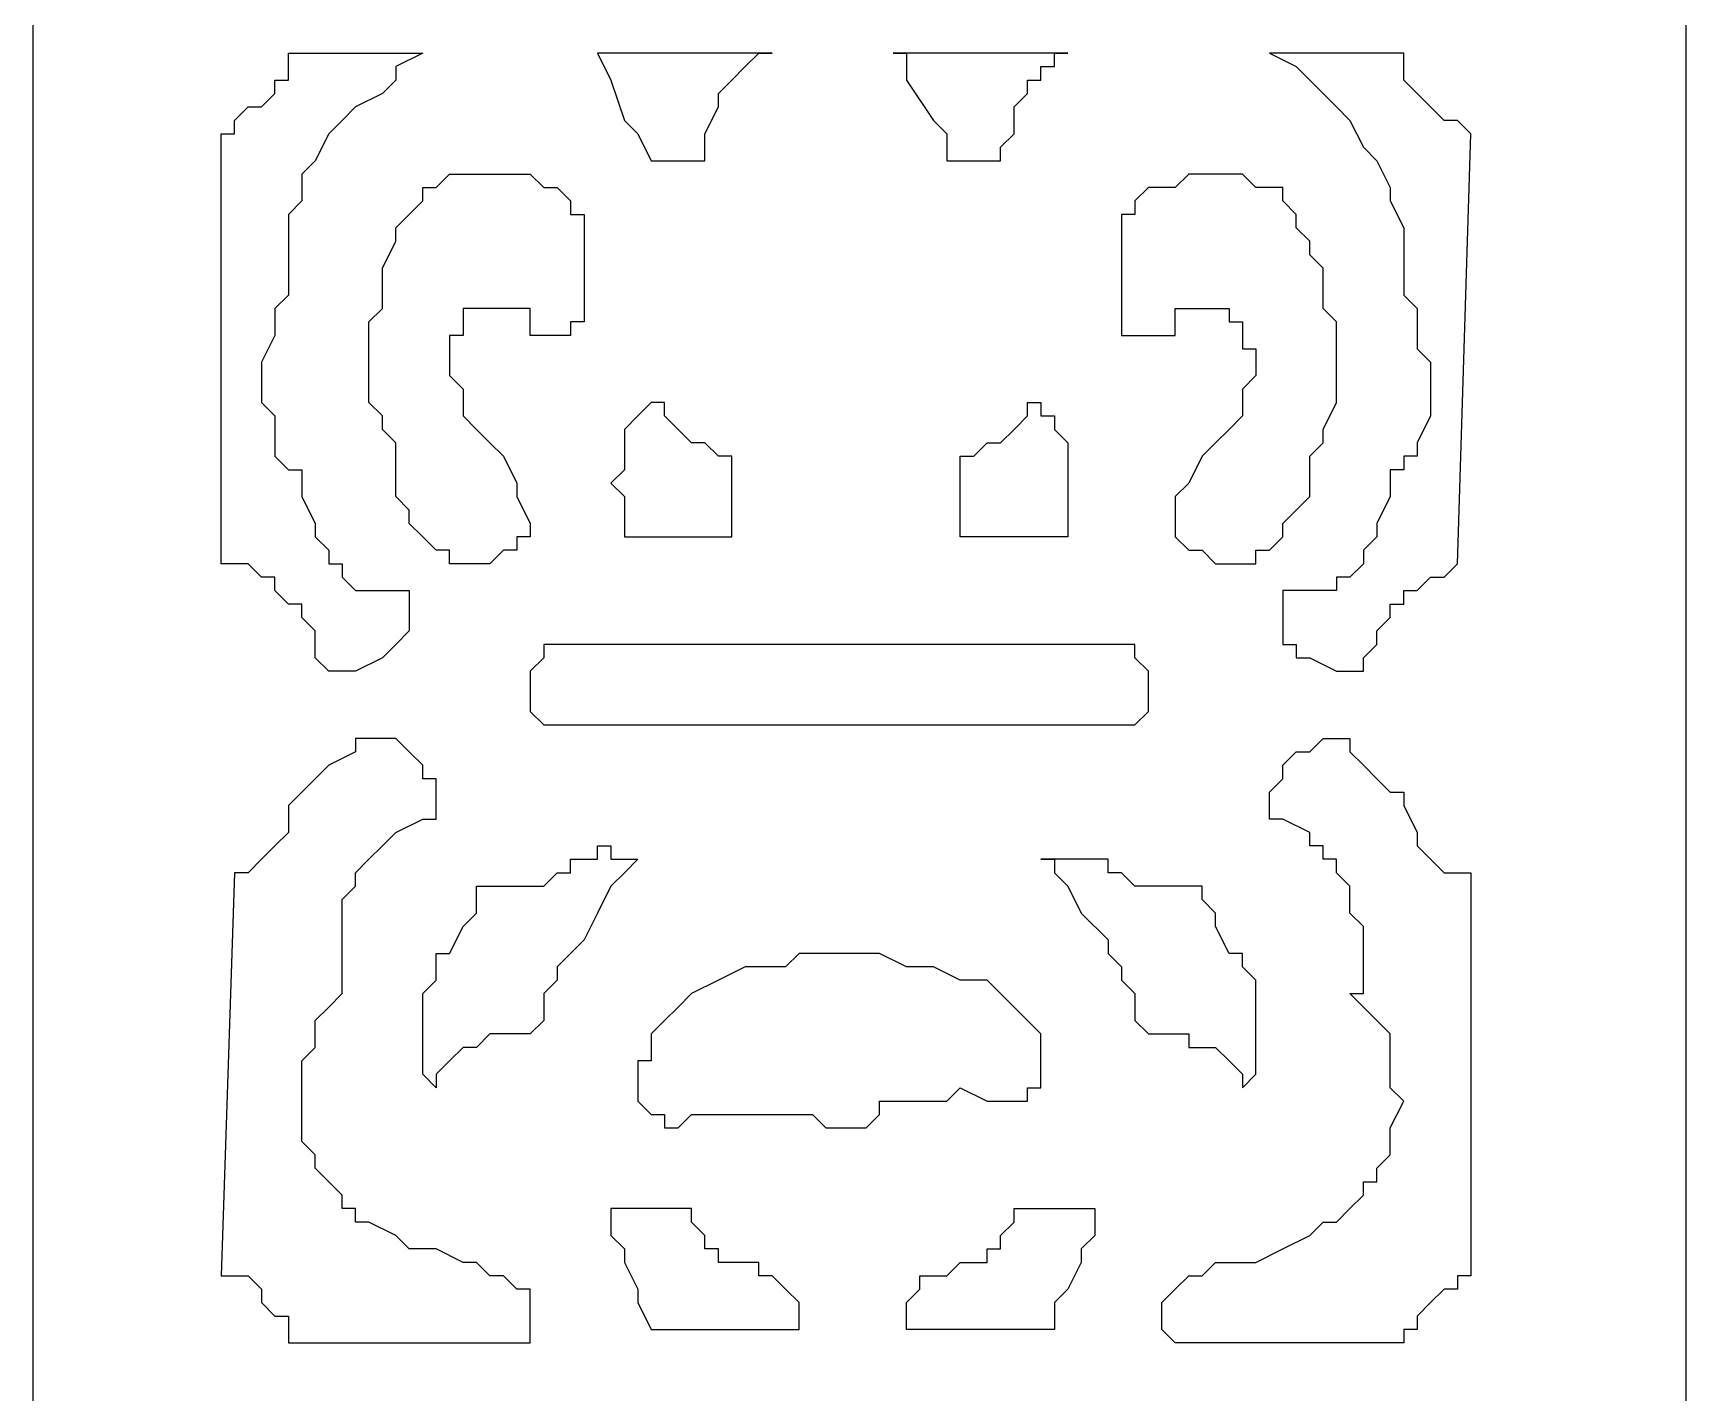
# Model space of a CAD drawing. Extents: x -66030 to 95157, y -13132 to 45879.
# Drawn here: x 15720 to 16200.4, y 32850.4 to 33245.8 of the extents above; entities that cross this region are included whole.
import ezdxf

# ---------------------------------------------------------------- set-up
doc = ezdxf.new("R2010")
doc.units = 0
doc.header["$LTSCALE"] = 100
doc.header["$MEASUREMENT"] = 0
doc.layers.add('3', color=11, linetype='CONTINUOUS')

msp = doc.modelspace()

# ---------------------------------------------------------------- linework, layer by layer
at = {"layer": '3'}
for points in [[(15719.99, 34591.39), (16200.43, 34591.39), (16200.43, 32345.46), (15719.99, 32345.46), (15719.99, 34591.39)], [(15719.99, 34591.39), (16200.43, 34591.39), (16200.43, 32345.46), (15719.99, 32345.46), (15719.99, 34591.39)], [(15805.93, 33060.25), (15805.93, 33060.25), (15802.02, 33064.16), (15802.02, 33068.06), (15802.02, 33071.97), (15798.11, 33075.87), (15798.11, 33079.78), (15794.21, 33079.78), (15790.3, 33083.69), (15790.3, 33087.59), (15786.4, 33087.59), (15782.49, 33091.5), (15774.68, 33091.5), (15774.68, 33216.49), (15778.58, 33216.49), (15778.58, 33220.39), (15782.49, 33224.3), (15786.4, 33224.3), (15786.4, 33224.3), (15790.3, 33228.21), (15790.3, 33232.11), (15794.21, 33232.11), (15794.21, 33236.02), (15794.21, 33239.92), (15794.21, 33239.92), (15833.27, 33239.92), (15833.27, 33239.92), (15825.46, 33236.02), (15825.46, 33232.11), (15821.55, 33228.21), (15813.74, 33224.3), (15809.83, 33220.39), (15805.93, 33216.49), (15802.02, 33208.68), (15798.11, 33204.77), (15798.11, 33196.96), (15794.21, 33193.05), (15794.21, 33189.15), (15794.21, 33185.24), (15794.21, 33181.33), (15794.21, 33177.43), (15794.21, 33173.52), (15794.21, 33173.52), (15794.21, 33169.62), (15790.3, 33165.71), (15790.3, 33157.9), (15790.3, 33157.9), (15786.4, 33150.09), (15786.4, 33146.18), (15786.4, 33142.27), (15786.4, 33138.37), (15790.3, 33134.46), (15790.3, 33130.56), (15790.3, 33122.75), (15794.21, 33118.84), (15798.11, 33118.84), (15798.11, 33114.93), (15798.11, 33114.93), (15798.11, 33111.03), (15802.02, 33103.22), (15802.02, 33103.22), (15802.02, 33099.31), (15805.93, 33095.4), (15805.93, 33091.5), (15809.83, 33091.5), (15809.83, 33087.59), (15813.74, 33083.69), (15817.64, 33083.69), (15825.46, 33083.69), (15829.36, 33083.69), (15829.36, 33079.78), (15829.36, 33079.78), (15829.36, 33075.87), (15829.36, 33075.87), (15829.36, 33071.97), (15825.46, 33068.06), (15825.46, 33068.06), (15825.46, 33068.06), (15821.55, 33064.16), (15821.55, 33064.16), (15813.74, 33060.25), (15813.74, 33060.25), (15809.83, 33060.25), (15805.93, 33060.25), (15805.93, 33060.25)], [(15805.93, 33060.25), (15805.93, 33060.25), (15802.02, 33064.16), (15802.02, 33068.06), (15802.02, 33071.97), (15798.11, 33075.87), (15798.11, 33079.78), (15794.21, 33079.78), (15790.3, 33083.69), (15790.3, 33087.59), (15786.4, 33087.59), (15782.49, 33091.5), (15774.68, 33091.5), (15774.68, 33216.49), (15778.58, 33216.49), (15778.58, 33220.39), (15782.49, 33224.3), (15786.4, 33224.3), (15786.4, 33224.3), (15790.3, 33228.21), (15790.3, 33232.11), (15794.21, 33232.11), (15794.21, 33236.02), (15794.21, 33239.92), (15794.21, 33239.92), (15833.27, 33239.92), (15833.27, 33239.92), (15825.46, 33236.02), (15825.46, 33232.11), (15821.55, 33228.21), (15813.74, 33224.3), (15809.83, 33220.39), (15805.93, 33216.49), (15802.02, 33208.68), (15798.11, 33204.77), (15798.11, 33196.96), (15794.21, 33193.05), (15794.21, 33189.15), (15794.21, 33185.24), (15794.21, 33181.33), (15794.21, 33177.43), (15794.21, 33173.52), (15794.21, 33173.52), (15794.21, 33169.62), (15790.3, 33165.71), (15790.3, 33157.9), (15790.3, 33157.9), (15786.4, 33150.09), (15786.4, 33146.18), (15786.4, 33142.27), (15786.4, 33138.37), (15790.3, 33134.46), (15790.3, 33130.56), (15790.3, 33122.75), (15794.21, 33118.84), (15798.11, 33118.84), (15798.11, 33114.93), (15798.11, 33114.93), (15798.11, 33111.03), (15802.02, 33103.22), (15802.02, 33103.22), (15802.02, 33099.31), (15805.93, 33095.4), (15805.93, 33091.5), (15809.83, 33091.5), (15809.83, 33087.59), (15813.74, 33083.69), (15817.64, 33083.69), (15825.46, 33083.69), (15829.36, 33083.69), (15829.36, 33079.78), (15829.36, 33079.78), (15829.36, 33075.87), (15829.36, 33075.87), (15829.36, 33071.97), (15825.46, 33068.06), (15825.46, 33068.06), (15825.46, 33068.06), (15821.55, 33064.16), (15821.55, 33064.16), (15813.74, 33060.25), (15813.74, 33060.25), (15809.83, 33060.25), (15805.93, 33060.25), (15805.93, 33060.25)], [(15884.05, 33239.92), (15884.05, 33239.92), (15884.05, 33239.92), (15884.05, 33239.92), (15887.95, 33232.11), (15891.86, 33220.39), (15895.76, 33216.49), (15899.67, 33208.68), (15915.29, 33208.68), (15915.29, 33212.58), (15915.29, 33216.49), (15919.2, 33224.3), (15919.2, 33228.21), (15923.1, 33232.11), (15923.1, 33232.11), (15927.01, 33236.02), (15927.01, 33236.02), (15930.92, 33239.92), (15934.82, 33239.92), (15884.05, 33239.92)], [(15884.05, 33239.92), (15884.05, 33239.92), (15884.05, 33239.92), (15884.05, 33239.92), (15887.95, 33232.11), (15891.86, 33220.39), (15895.76, 33216.49), (15899.67, 33208.68), (15915.29, 33208.68), (15915.29, 33212.58), (15915.29, 33216.49), (15919.2, 33224.3), (15919.2, 33228.21), (15923.1, 33232.11), (15923.1, 33232.11), (15927.01, 33236.02), (15927.01, 33236.02), (15930.92, 33239.92), (15934.82, 33239.92), (15884.05, 33239.92)], [(15973.88, 33239.92), (15969.98, 33239.92), (15969.98, 33239.92), (15973.88, 33239.92), (15973.88, 33232.11), (15981.69, 33220.39), (15985.6, 33216.49), (15985.6, 33208.68), (16001.22, 33208.68), (16001.22, 33212.58), (16005.13, 33216.49), (16005.13, 33224.3), (16009.04, 33228.21), (16009.04, 33232.11), (16012.94, 33232.11), (16012.94, 33236.02), (16016.85, 33236.02), (16016.85, 33239.92), (16020.75, 33239.92), (15973.88, 33239.92)], [(15973.88, 33239.92), (15969.98, 33239.92), (15969.98, 33239.92), (15973.88, 33239.92), (15973.88, 33232.11), (15981.69, 33220.39), (15985.6, 33216.49), (15985.6, 33208.68), (16001.22, 33208.68), (16001.22, 33212.58), (16005.13, 33216.49), (16005.13, 33224.3), (16009.04, 33228.21), (16009.04, 33232.11), (16012.94, 33232.11), (16012.94, 33236.02), (16016.85, 33236.02), (16016.85, 33239.92), (16020.75, 33239.92), (15973.88, 33239.92)], [(16106.69, 33060.25), (16106.69, 33060.25), (16106.69, 33064.16), (16110.59, 33068.06), (16110.59, 33071.97), (16114.5, 33075.87), (16114.5, 33079.78), (16118.4, 33079.78), (16118.4, 33083.69), (16122.31, 33083.69), (16126.22, 33087.59), (16130.12, 33087.59), (16134.03, 33091.5), (16137.93, 33216.49), (16137.93, 33216.49), (16134.03, 33220.39), (16130.12, 33220.39), (16126.22, 33224.3), (16126.22, 33224.3), (16122.31, 33228.21), (16122.31, 33228.21), (16118.4, 33232.11), (16118.4, 33236.02), (16118.4, 33236.02), (16118.4, 33239.92), (16079.34, 33239.92), (16079.34, 33239.92), (16087.16, 33236.02), (16091.06, 33232.11), (16094.97, 33228.21), (16098.87, 33224.3), (16102.78, 33220.39), (16106.69, 33212.58), (16110.59, 33208.68), (16114.5, 33200.86), (16114.5, 33196.96), (16118.4, 33189.15), (16118.4, 33189.15), (16118.4, 33185.24), (16118.4, 33181.33), (16118.4, 33177.43), (16118.4, 33173.52), (16118.4, 33169.62), (16118.4, 33169.62), (16122.31, 33165.71), (16122.31, 33157.9), (16122.31, 33153.99), (16126.22, 33150.09), (16126.22, 33146.18), (16126.22, 33142.27), (16126.22, 33138.37), (16126.22, 33134.46), (16122.31, 33126.65), (16122.31, 33122.75), (16118.4, 33122.75), (16118.4, 33118.84), (16114.5, 33118.84), (16114.5, 33114.93), (16114.5, 33114.93), (16114.5, 33111.03), (16110.59, 33103.22), (16110.59, 33099.31), (16110.59, 33099.31), (16106.69, 33095.4), (16106.69, 33091.5), (16102.78, 33087.59), (16098.87, 33087.59), (16098.87, 33083.69), (16091.06, 33083.69), (16087.16, 33083.69), (16083.25, 33083.69), (16083.25, 33079.78), (16083.25, 33079.78), (16083.25, 33075.87), (16083.25, 33071.97), (16083.25, 33071.97), (16083.25, 33068.06), (16087.16, 33068.06), (16087.16, 33064.16), (16091.06, 33064.16), (16091.06, 33064.16), (16098.87, 33060.25), (16098.87, 33060.25), (16102.78, 33060.25), (16102.78, 33060.25), (16106.69, 33060.25)], [(16106.69, 33060.25), (16106.69, 33060.25), (16106.69, 33064.16), (16110.59, 33068.06), (16110.59, 33071.97), (16114.5, 33075.87), (16114.5, 33079.78), (16118.4, 33079.78), (16118.4, 33083.69), (16122.31, 33083.69), (16126.22, 33087.59), (16130.12, 33087.59), (16134.03, 33091.5), (16137.93, 33216.49), (16137.93, 33216.49), (16134.03, 33220.39), (16130.12, 33220.39), (16126.22, 33224.3), (16126.22, 33224.3), (16122.31, 33228.21), (16122.31, 33228.21), (16118.4, 33232.11), (16118.4, 33236.02), (16118.4, 33236.02), (16118.4, 33239.92), (16079.34, 33239.92), (16079.34, 33239.92), (16087.16, 33236.02), (16091.06, 33232.11), (16094.97, 33228.21), (16098.87, 33224.3), (16102.78, 33220.39), (16106.69, 33212.58), (16110.59, 33208.68), (16114.5, 33200.86), (16114.5, 33196.96), (16118.4, 33189.15), (16118.4, 33189.15), (16118.4, 33185.24), (16118.4, 33181.33), (16118.4, 33177.43), (16118.4, 33173.52), (16118.4, 33169.62), (16118.4, 33169.62), (16122.31, 33165.71), (16122.31, 33157.9), (16122.31, 33153.99), (16126.22, 33150.09), (16126.22, 33146.18), (16126.22, 33142.27), (16126.22, 33138.37), (16126.22, 33134.46), (16122.31, 33126.65), (16122.31, 33122.75), (16118.4, 33122.75), (16118.4, 33118.84), (16114.5, 33118.84), (16114.5, 33114.93), (16114.5, 33114.93), (16114.5, 33111.03), (16110.59, 33103.22), (16110.59, 33099.31), (16110.59, 33099.31), (16106.69, 33095.4), (16106.69, 33091.5), (16102.78, 33087.59), (16098.87, 33087.59), (16098.87, 33083.69), (16091.06, 33083.69), (16087.16, 33083.69), (16083.25, 33083.69), (16083.25, 33079.78), (16083.25, 33079.78), (16083.25, 33075.87), (16083.25, 33071.97), (16083.25, 33071.97), (16083.25, 33068.06), (16087.16, 33068.06), (16087.16, 33064.16), (16091.06, 33064.16), (16091.06, 33064.16), (16098.87, 33060.25), (16098.87, 33060.25), (16102.78, 33060.25), (16102.78, 33060.25), (16106.69, 33060.25)], [(15837.17, 33095.4), (15837.17, 33095.4), (15833.27, 33099.31), (15829.36, 33103.22), (15829.36, 33107.12), (15825.46, 33111.03), (15825.46, 33114.93), (15825.46, 33118.84), (15825.46, 33118.84), (15825.46, 33122.75), (15825.46, 33126.65), (15821.55, 33130.56), (15821.55, 33134.46), (15817.64, 33138.37), (15817.64, 33142.27), (15817.64, 33146.18), (15817.64, 33146.18), (15817.64, 33150.09), (15817.64, 33153.99), (15817.64, 33157.9), (15817.64, 33161.8), (15821.55, 33165.71), (15821.55, 33169.62), (15821.55, 33177.43), (15825.46, 33185.24), (15825.46, 33189.15), (15825.46, 33189.15), (15829.36, 33193.05), (15833.27, 33196.96), (15833.27, 33200.86), (15837.17, 33200.86), (15841.08, 33204.77), (15844.99, 33204.77), (15848.89, 33204.77), (15856.7, 33204.77), (15860.61, 33204.77), (15864.52, 33204.77), (15868.42, 33200.86), (15872.33, 33200.86), (15876.23, 33196.96), (15876.23, 33196.96), (15876.23, 33193.05), (15880.14, 33193.05), (15880.14, 33189.15), (15880.14, 33185.24), (15880.14, 33177.43), (15880.14, 33173.52), (15880.14, 33165.71), (15880.14, 33165.71), (15880.14, 33161.8), (15876.23, 33161.8), (15876.23, 33157.9), (15876.23, 33157.9), (15872.33, 33157.9), (15872.33, 33157.9), (15868.42, 33157.9), (15868.42, 33157.9), (15868.42, 33157.9), (15864.52, 33157.9), (15864.52, 33157.9), (15864.52, 33161.8), (15864.52, 33165.71), (15864.52, 33165.71), (15860.61, 33165.71), (15860.61, 33165.71), (15860.61, 33165.71), (15856.7, 33165.71), (15852.8, 33165.71), (15848.89, 33165.71), (15848.89, 33165.71), (15844.99, 33165.71), (15844.99, 33161.8), (15844.99, 33161.8), (15844.99, 33157.9), (15841.08, 33157.9), (15841.08, 33153.99), (15841.08, 33150.09), (15841.08, 33146.18), (15841.08, 33146.18), (15844.99, 33142.27), (15844.99, 33134.46), (15848.89, 33130.56), (15848.89, 33130.56), (15852.8, 33126.65), (15852.8, 33126.65), (15856.7, 33122.75), (15860.61, 33114.93), (15860.61, 33111.03), (15864.52, 33103.22), (15864.52, 33103.22), (15864.52, 33103.22), (15864.52, 33099.31), (15864.52, 33099.31), (15860.61, 33099.31), (15860.61, 33095.4), (15856.7, 33095.4), (15852.8, 33091.5), (15848.89, 33091.5), (15844.99, 33091.5), (15844.99, 33091.5), (15841.08, 33091.5), (15841.08, 33095.4), (15837.17, 33095.4)], [(15837.17, 33095.4), (15837.17, 33095.4), (15833.27, 33099.31), (15829.36, 33103.22), (15829.36, 33107.12), (15825.46, 33111.03), (15825.46, 33114.93), (15825.46, 33118.84), (15825.46, 33118.84), (15825.46, 33122.75), (15825.46, 33126.65), (15821.55, 33130.56), (15821.55, 33134.46), (15817.64, 33138.37), (15817.64, 33142.27), (15817.64, 33146.18), (15817.64, 33146.18), (15817.64, 33150.09), (15817.64, 33153.99), (15817.64, 33157.9), (15817.64, 33161.8), (15821.55, 33165.71), (15821.55, 33169.62), (15821.55, 33177.43), (15825.46, 33185.24), (15825.46, 33189.15), (15825.46, 33189.15), (15829.36, 33193.05), (15833.27, 33196.96), (15833.27, 33200.86), (15837.17, 33200.86), (15841.08, 33204.77), (15844.99, 33204.77), (15848.89, 33204.77), (15856.7, 33204.77), (15860.61, 33204.77), (15864.52, 33204.77), (15868.42, 33200.86), (15872.33, 33200.86), (15876.23, 33196.96), (15876.23, 33196.96), (15876.23, 33193.05), (15880.14, 33193.05), (15880.14, 33189.15), (15880.14, 33185.24), (15880.14, 33177.43), (15880.14, 33173.52), (15880.14, 33165.71), (15880.14, 33165.71), (15880.14, 33161.8), (15876.23, 33161.8), (15876.23, 33157.9), (15876.23, 33157.9), (15872.33, 33157.9), (15872.33, 33157.9), (15868.42, 33157.9), (15868.42, 33157.9), (15868.42, 33157.9), (15864.52, 33157.9), (15864.52, 33157.9), (15864.52, 33161.8), (15864.52, 33165.71), (15864.52, 33165.71), (15860.61, 33165.71), (15860.61, 33165.71), (15860.61, 33165.71), (15856.7, 33165.71), (15852.8, 33165.71), (15848.89, 33165.71), (15848.89, 33165.71), (15844.99, 33165.71), (15844.99, 33161.8), (15844.99, 33161.8), (15844.99, 33157.9), (15841.08, 33157.9), (15841.08, 33153.99), (15841.08, 33150.09), (15841.08, 33146.18), (15841.08, 33146.18), (15844.99, 33142.27), (15844.99, 33134.46), (15848.89, 33130.56), (15848.89, 33130.56), (15852.8, 33126.65), (15852.8, 33126.65), (15856.7, 33122.75), (15860.61, 33114.93), (15860.61, 33111.03), (15864.52, 33103.22), (15864.52, 33103.22), (15864.52, 33103.22), (15864.52, 33099.31), (15864.52, 33099.31), (15860.61, 33099.31), (15860.61, 33095.4), (15856.7, 33095.4), (15852.8, 33091.5), (15848.89, 33091.5), (15844.99, 33091.5), (15844.99, 33091.5), (15841.08, 33091.5), (15841.08, 33095.4), (15837.17, 33095.4)], [(16075.44, 33095.4), (16079.34, 33095.4), (16083.25, 33099.31), (16083.25, 33103.22), (16087.16, 33107.12), (16091.06, 33111.03), (16091.06, 33114.93), (16091.06, 33118.84), (16091.06, 33118.84), (16091.06, 33122.75), (16091.06, 33122.75), (16094.97, 33126.65), (16094.97, 33130.56), (16098.87, 33138.37), (16098.87, 33142.27), (16098.87, 33142.27), (16098.87, 33146.18), (16098.87, 33150.09), (16098.87, 33153.99), (16098.87, 33157.9), (16098.87, 33161.8), (16094.97, 33165.71), (16094.97, 33169.62), (16094.97, 33177.43), (16091.06, 33181.33), (16091.06, 33185.24), (16087.16, 33189.15), (16087.16, 33193.05), (16083.25, 33196.96), (16083.25, 33200.86), (16079.34, 33200.86), (16075.44, 33200.86), (16071.53, 33204.77), (16067.63, 33204.77), (16059.81, 33204.77), (16055.91, 33204.77), (16052, 33200.86), (16048.1, 33200.86), (16044.19, 33200.86), (16040.28, 33196.96), (16040.28, 33196.96), (16040.28, 33193.05), (16036.38, 33193.05), (16036.38, 33189.15), (16036.38, 33185.24), (16036.38, 33177.43), (16036.38, 33173.52), (16036.38, 33165.71), (16036.38, 33165.71), (16036.38, 33161.8), (16036.38, 33157.9), (16040.28, 33157.9), (16040.28, 33157.9), (16044.19, 33157.9), (16044.19, 33157.9), (16048.1, 33157.9), (16048.1, 33157.9), (16048.1, 33157.9), (16052, 33157.9), (16052, 33157.9), (16052, 33161.8), (16052, 33165.71), (16052, 33165.71), (16052, 33165.71), (16055.91, 33165.71), (16055.91, 33165.71), (16059.81, 33165.71), (16063.72, 33165.71), (16067.63, 33165.71), (16067.63, 33165.71), (16067.63, 33161.8), (16071.53, 33161.8), (16071.53, 33161.8), (16071.53, 33157.9), (16071.53, 33153.99), (16075.44, 33153.99), (16075.44, 33150.09), (16075.44, 33146.18), (16071.53, 33142.27), (16071.53, 33138.37), (16071.53, 33134.46), (16067.63, 33130.56), (16063.72, 33126.65), (16063.72, 33126.65), (16059.81, 33122.75), (16059.81, 33122.75), (16055.91, 33114.93), (16052, 33111.03), (16052, 33103.22), (16052, 33103.22), (16052, 33103.22), (16052, 33099.31), (16052, 33099.31), (16052, 33099.31), (16055.91, 33095.4), (16059.81, 33095.4), (16063.72, 33091.5), (16067.63, 33091.5), (16067.63, 33091.5), (16071.53, 33091.5), (16071.53, 33091.5), (16075.44, 33091.5), (16075.44, 33095.4)], [(16075.44, 33095.4), (16079.34, 33095.4), (16083.25, 33099.31), (16083.25, 33103.22), (16087.16, 33107.12), (16091.06, 33111.03), (16091.06, 33114.93), (16091.06, 33118.84), (16091.06, 33118.84), (16091.06, 33122.75), (16091.06, 33122.75), (16094.97, 33126.65), (16094.97, 33130.56), (16098.87, 33138.37), (16098.87, 33142.27), (16098.87, 33142.27), (16098.87, 33146.18), (16098.87, 33150.09), (16098.87, 33153.99), (16098.87, 33157.9), (16098.87, 33161.8), (16094.97, 33165.71), (16094.97, 33169.62), (16094.97, 33177.43), (16091.06, 33181.33), (16091.06, 33185.24), (16087.16, 33189.15), (16087.16, 33193.05), (16083.25, 33196.96), (16083.25, 33200.86), (16079.34, 33200.86), (16075.44, 33200.86), (16071.53, 33204.77), (16067.63, 33204.77), (16059.81, 33204.77), (16055.91, 33204.77), (16052, 33200.86), (16048.1, 33200.86), (16044.19, 33200.86), (16040.28, 33196.96), (16040.28, 33196.96), (16040.28, 33193.05), (16036.38, 33193.05), (16036.38, 33189.15), (16036.38, 33185.24), (16036.38, 33177.43), (16036.38, 33173.52), (16036.38, 33165.71), (16036.38, 33165.71), (16036.38, 33161.8), (16036.38, 33157.9), (16040.28, 33157.9), (16040.28, 33157.9), (16044.19, 33157.9), (16044.19, 33157.9), (16048.1, 33157.9), (16048.1, 33157.9), (16048.1, 33157.9), (16052, 33157.9), (16052, 33157.9), (16052, 33161.8), (16052, 33165.71), (16052, 33165.71), (16052, 33165.71), (16055.91, 33165.71), (16055.91, 33165.71), (16059.81, 33165.71), (16063.72, 33165.71), (16067.63, 33165.71), (16067.63, 33165.71), (16067.63, 33161.8), (16071.53, 33161.8), (16071.53, 33161.8), (16071.53, 33157.9), (16071.53, 33153.99), (16075.44, 33153.99), (16075.44, 33150.09), (16075.44, 33146.18), (16071.53, 33142.27), (16071.53, 33138.37), (16071.53, 33134.46), (16067.63, 33130.56), (16063.72, 33126.65), (16063.72, 33126.65), (16059.81, 33122.75), (16059.81, 33122.75), (16055.91, 33114.93), (16052, 33111.03), (16052, 33103.22), (16052, 33103.22), (16052, 33103.22), (16052, 33099.31), (16052, 33099.31), (16052, 33099.31), (16055.91, 33095.4), (16059.81, 33095.4), (16063.72, 33091.5), (16067.63, 33091.5), (16067.63, 33091.5), (16071.53, 33091.5), (16071.53, 33091.5), (16075.44, 33091.5), (16075.44, 33095.4)], [(15903.57, 33138.37), (15903.57, 33138.37), (15899.67, 33138.37), (15899.67, 33138.37), (15899.67, 33138.37), (15895.76, 33134.46), (15895.76, 33134.46), (15891.86, 33130.56), (15891.86, 33126.65), (15891.86, 33122.75), (15891.86, 33118.84), (15891.86, 33118.84), (15887.95, 33114.93), (15891.86, 33111.03), (15891.86, 33103.22), (15891.86, 33099.31), (15923.1, 33099.31), (15923.1, 33103.22), (15923.1, 33107.12), (15923.1, 33111.03), (15923.1, 33114.93), (15923.1, 33118.84), (15923.1, 33118.84), (15923.1, 33122.75), (15919.2, 33122.75), (15919.2, 33122.75), (15915.29, 33126.65), (15915.29, 33126.65), (15911.39, 33126.65), (15911.39, 33126.65), (15907.48, 33130.56), (15903.57, 33134.46), (15903.57, 33138.37)], [(15903.57, 33138.37), (15903.57, 33138.37), (15899.67, 33138.37), (15899.67, 33138.37), (15899.67, 33138.37), (15895.76, 33134.46), (15895.76, 33134.46), (15891.86, 33130.56), (15891.86, 33126.65), (15891.86, 33122.75), (15891.86, 33118.84), (15891.86, 33118.84), (15887.95, 33114.93), (15891.86, 33111.03), (15891.86, 33103.22), (15891.86, 33099.31), (15923.1, 33099.31), (15923.1, 33103.22), (15923.1, 33107.12), (15923.1, 33111.03), (15923.1, 33114.93), (15923.1, 33118.84), (15923.1, 33118.84), (15923.1, 33122.75), (15919.2, 33122.75), (15919.2, 33122.75), (15915.29, 33126.65), (15915.29, 33126.65), (15911.39, 33126.65), (15911.39, 33126.65), (15907.48, 33130.56), (15903.57, 33134.46), (15903.57, 33138.37)], [(16009.04, 33138.37), (16009.04, 33138.37), (16012.94, 33138.37), (16012.94, 33138.37), (16012.94, 33138.37), (16012.94, 33134.46), (16016.85, 33134.46), (16016.85, 33130.56), (16020.75, 33126.65), (16020.75, 33122.75), (16020.75, 33118.84), (16020.75, 33114.93), (16020.75, 33111.03), (16020.75, 33107.12), (16020.75, 33103.22), (16020.75, 33099.31), (15989.51, 33099.31), (15989.51, 33103.22), (15989.51, 33107.12), (15989.51, 33111.03), (15989.51, 33114.93), (15989.51, 33118.84), (15989.51, 33118.84), (15989.51, 33122.75), (15993.41, 33122.75), (15993.41, 33122.75), (15993.41, 33122.75), (15997.32, 33126.65), (16001.22, 33126.65), (16001.22, 33126.65), (16005.13, 33130.56), (16009.04, 33134.46), (16009.04, 33138.37)], [(16009.04, 33138.37), (16009.04, 33138.37), (16012.94, 33138.37), (16012.94, 33138.37), (16012.94, 33138.37), (16012.94, 33134.46), (16016.85, 33134.46), (16016.85, 33130.56), (16020.75, 33126.65), (16020.75, 33122.75), (16020.75, 33118.84), (16020.75, 33114.93), (16020.75, 33111.03), (16020.75, 33107.12), (16020.75, 33103.22), (16020.75, 33099.31), (15989.51, 33099.31), (15989.51, 33103.22), (15989.51, 33107.12), (15989.51, 33111.03), (15989.51, 33114.93), (15989.51, 33118.84), (15989.51, 33118.84), (15989.51, 33122.75), (15993.41, 33122.75), (15993.41, 33122.75), (15993.41, 33122.75), (15997.32, 33126.65), (16001.22, 33126.65), (16001.22, 33126.65), (16005.13, 33130.56), (16009.04, 33134.46), (16009.04, 33138.37)], [(15872.33, 33044.63), (16036.38, 33044.63), (16040.28, 33044.63), (16040.28, 33044.63), (16040.28, 33044.63), (16044.19, 33048.53), (16044.19, 33060.25), (16040.28, 33064.16), (16040.28, 33064.16), (16040.28, 33068.06), (16036.38, 33068.06), (15872.33, 33068.06), (15868.42, 33068.06), (15868.42, 33064.16), (15868.42, 33064.16), (15864.52, 33060.25), (15864.52, 33048.53), (15864.52, 33048.53), (15868.42, 33044.63), (15868.42, 33044.63), (15872.33, 33044.63)], [(15872.33, 33044.63), (16036.38, 33044.63), (16040.28, 33044.63), (16040.28, 33044.63), (16040.28, 33044.63), (16044.19, 33048.53), (16044.19, 33060.25), (16040.28, 33064.16), (16040.28, 33064.16), (16040.28, 33068.06), (16036.38, 33068.06), (15872.33, 33068.06), (15868.42, 33068.06), (15868.42, 33064.16), (15868.42, 33064.16), (15864.52, 33060.25), (15864.52, 33048.53), (15864.52, 33048.53), (15868.42, 33044.63), (15868.42, 33044.63), (15872.33, 33044.63)], [(15794.21, 32864.95), (15864.52, 32864.95), (15864.52, 32864.95), (15864.52, 32868.86), (15864.52, 32868.86), (15864.52, 32872.76), (15864.52, 32872.76), (15864.52, 32876.67), (15864.52, 32876.67), (15864.52, 32880.58), (15860.61, 32880.58), (15856.7, 32884.48), (15852.8, 32884.48), (15848.89, 32888.39), (15844.99, 32888.39), (15837.17, 32892.29), (15829.36, 32892.29), (15825.46, 32896.2), (15817.64, 32900.11), (15813.74, 32900.11), (15813.74, 32904.01), (15809.83, 32904.01), (15809.83, 32907.92), (15805.93, 32911.82), (15805.93, 32911.82), (15802.02, 32915.73), (15802.02, 32919.63), (15798.11, 32923.54), (15798.11, 32931.35), (15798.11, 32935.26), (15798.11, 32943.07), (15798.11, 32946.98), (15798.11, 32946.98), (15802.02, 32950.88), (15802.02, 32954.79), (15802.02, 32958.69), (15805.93, 32962.6), (15805.93, 32962.6), (15809.83, 32966.51), (15809.83, 32970.41), (15809.83, 32974.32), (15809.83, 32982.13), (15809.83, 32986.04), (15809.83, 32989.94), (15809.83, 32993.85), (15813.74, 32997.75), (15813.74, 33001.66), (15817.64, 33005.57), (15817.64, 33005.57), (15821.55, 33009.47), (15821.55, 33009.47), (15825.46, 33013.38), (15833.27, 33017.28), (15837.17, 33017.28), (15837.17, 33021.19), (15837.17, 33029), (15833.27, 33029), (15833.27, 33032.91), (15833.27, 33032.91), (15829.36, 33036.81), (15829.36, 33036.81), (15825.46, 33040.72), (15821.55, 33040.72), (15821.55, 33040.72), (15817.64, 33040.72), (15813.74, 33040.72), (15813.74, 33036.81), (15805.93, 33032.91), (15805.93, 33032.91), (15802.02, 33029), (15798.11, 33025.1), (15794.21, 33021.19), (15794.21, 33013.38), (15790.3, 33009.47), (15790.3, 33009.47), (15786.4, 33005.57), (15786.4, 33005.57), (15782.49, 33001.66), (15778.58, 33001.66), (15774.68, 32884.48), (15778.58, 32884.48), (15782.49, 32884.48), (15786.4, 32880.58), (15786.4, 32876.67), (15790.3, 32872.76), (15794.21, 32872.76), (15794.21, 32868.86), (15794.21, 32868.86), (15794.21, 32864.95)], [(15794.21, 32864.95), (15864.52, 32864.95), (15864.52, 32864.95), (15864.52, 32868.86), (15864.52, 32868.86), (15864.52, 32872.76), (15864.52, 32872.76), (15864.52, 32876.67), (15864.52, 32876.67), (15864.52, 32880.58), (15860.61, 32880.58), (15856.7, 32884.48), (15852.8, 32884.48), (15848.89, 32888.39), (15844.99, 32888.39), (15837.17, 32892.29), (15829.36, 32892.29), (15825.46, 32896.2), (15817.64, 32900.11), (15813.74, 32900.11), (15813.74, 32904.01), (15809.83, 32904.01), (15809.83, 32907.92), (15805.93, 32911.82), (15805.93, 32911.82), (15802.02, 32915.73), (15802.02, 32919.63), (15798.11, 32923.54), (15798.11, 32931.35), (15798.11, 32935.26), (15798.11, 32943.07), (15798.11, 32946.98), (15798.11, 32946.98), (15802.02, 32950.88), (15802.02, 32954.79), (15802.02, 32958.69), (15805.93, 32962.6), (15805.93, 32962.6), (15809.83, 32966.51), (15809.83, 32970.41), (15809.83, 32974.32), (15809.83, 32982.13), (15809.83, 32986.04), (15809.83, 32989.94), (15809.83, 32993.85), (15813.74, 32997.75), (15813.74, 33001.66), (15817.64, 33005.57), (15817.64, 33005.57), (15821.55, 33009.47), (15821.55, 33009.47), (15825.46, 33013.38), (15833.27, 33017.28), (15837.17, 33017.28), (15837.17, 33021.19), (15837.17, 33029), (15833.27, 33029), (15833.27, 33032.91), (15833.27, 33032.91), (15829.36, 33036.81), (15829.36, 33036.81), (15825.46, 33040.72), (15821.55, 33040.72), (15821.55, 33040.72), (15817.64, 33040.72), (15813.74, 33040.72), (15813.74, 33036.81), (15805.93, 33032.91), (15805.93, 33032.91), (15802.02, 33029), (15798.11, 33025.1), (15794.21, 33021.19), (15794.21, 33013.38), (15790.3, 33009.47), (15790.3, 33009.47), (15786.4, 33005.57), (15786.4, 33005.57), (15782.49, 33001.66), (15778.58, 33001.66), (15774.68, 32884.48), (15778.58, 32884.48), (15782.49, 32884.48), (15786.4, 32880.58), (15786.4, 32876.67), (15790.3, 32872.76), (15794.21, 32872.76), (15794.21, 32868.86), (15794.21, 32868.86), (15794.21, 32864.95)], [(16118.4, 32864.95), (16052, 32864.95), (16052, 32864.95), (16048.1, 32868.86), (16048.1, 32868.86), (16048.1, 32872.76), (16048.1, 32872.76), (16048.1, 32876.67), (16048.1, 32876.67), (16052, 32880.58), (16052, 32880.58), (16055.91, 32884.48), (16059.81, 32884.48), (16063.72, 32888.39), (16071.53, 32888.39), (16075.44, 32888.39), (16083.25, 32892.29), (16091.06, 32896.2), (16094.97, 32900.11), (16098.87, 32900.11), (16102.78, 32904.01), (16102.78, 32904.01), (16106.69, 32907.92), (16106.69, 32911.82), (16110.59, 32911.82), (16110.59, 32915.73), (16114.5, 32919.63), (16114.5, 32923.54), (16114.5, 32927.45), (16118.4, 32935.26), (16114.5, 32939.16), (16114.5, 32943.07), (16114.5, 32946.98), (16114.5, 32950.88), (16114.5, 32954.79), (16110.59, 32958.69), (16110.59, 32958.69), (16106.69, 32962.6), (16102.78, 32966.51), (16106.69, 32966.51), (16106.69, 32974.32), (16106.69, 32978.22), (16106.69, 32982.13), (16106.69, 32986.04), (16102.78, 32989.94), (16102.78, 32997.75), (16098.87, 33001.66), (16098.87, 33005.57), (16094.97, 33005.57), (16094.97, 33009.47), (16091.06, 33009.47), (16091.06, 33013.38), (16083.25, 33017.28), (16079.34, 33017.28), (16079.34, 33021.19), (16079.34, 33025.1), (16083.25, 33029), (16083.25, 33032.91), (16083.25, 33032.91), (16087.16, 33036.81), (16087.16, 33036.81), (16091.06, 33036.81), (16094.97, 33040.72), (16094.97, 33040.72), (16098.87, 33040.72), (16102.78, 33040.72), (16102.78, 33036.81), (16106.69, 33032.91), (16110.59, 33029), (16114.5, 33025.1), (16118.4, 33025.1), (16118.4, 33021.19), (16122.31, 33013.38), (16122.31, 33009.47), (16126.22, 33005.57), (16126.22, 33005.57), (16130.12, 33001.66), (16134.03, 33001.66), (16137.93, 33001.66), (16137.93, 32884.48), (16134.03, 32884.48), (16134.03, 32880.58), (16130.12, 32880.58), (16126.22, 32876.67), (16122.31, 32872.76), (16122.31, 32872.76), (16122.31, 32868.86), (16118.4, 32868.86), (16118.4, 32864.95)], [(16118.4, 32864.95), (16052, 32864.95), (16052, 32864.95), (16048.1, 32868.86), (16048.1, 32868.86), (16048.1, 32872.76), (16048.1, 32872.76), (16048.1, 32876.67), (16048.1, 32876.67), (16052, 32880.58), (16052, 32880.58), (16055.91, 32884.48), (16059.81, 32884.48), (16063.72, 32888.39), (16071.53, 32888.39), (16075.44, 32888.39), (16083.25, 32892.29), (16091.06, 32896.2), (16094.97, 32900.11), (16098.87, 32900.11), (16102.78, 32904.01), (16102.78, 32904.01), (16106.69, 32907.92), (16106.69, 32911.82), (16110.59, 32911.82), (16110.59, 32915.73), (16114.5, 32919.63), (16114.5, 32923.54), (16114.5, 32927.45), (16118.4, 32935.26), (16114.5, 32939.16), (16114.5, 32943.07), (16114.5, 32946.98), (16114.5, 32950.88), (16114.5, 32954.79), (16110.59, 32958.69), (16110.59, 32958.69), (16106.69, 32962.6), (16102.78, 32966.51), (16106.69, 32966.51), (16106.69, 32974.32), (16106.69, 32978.22), (16106.69, 32982.13), (16106.69, 32986.04), (16102.78, 32989.94), (16102.78, 32997.75), (16098.87, 33001.66), (16098.87, 33005.57), (16094.97, 33005.57), (16094.97, 33009.47), (16091.06, 33009.47), (16091.06, 33013.38), (16083.25, 33017.28), (16079.34, 33017.28), (16079.34, 33021.19), (16079.34, 33025.1), (16083.25, 33029), (16083.25, 33032.91), (16083.25, 33032.91), (16087.16, 33036.81), (16087.16, 33036.81), (16091.06, 33036.81), (16094.97, 33040.72), (16094.97, 33040.72), (16098.87, 33040.72), (16102.78, 33040.72), (16102.78, 33036.81), (16106.69, 33032.91), (16110.59, 33029), (16114.5, 33025.1), (16118.4, 33025.1), (16118.4, 33021.19), (16122.31, 33013.38), (16122.31, 33009.47), (16126.22, 33005.57), (16126.22, 33005.57), (16130.12, 33001.66), (16134.03, 33001.66), (16137.93, 33001.66), (16137.93, 32884.48), (16134.03, 32884.48), (16134.03, 32880.58), (16130.12, 32880.58), (16126.22, 32876.67), (16122.31, 32872.76), (16122.31, 32872.76), (16122.31, 32868.86), (16118.4, 32868.86), (16118.4, 32864.95)], [(15895.76, 33005.57), (15895.76, 33005.57), (15895.76, 33005.57), (15891.86, 33001.66), (15887.95, 32997.75), (15884.05, 32989.94), (15880.14, 32982.13), (15876.23, 32978.22), (15872.33, 32974.32), (15872.33, 32970.41), (15868.42, 32966.51), (15868.42, 32958.69), (15864.52, 32954.79), (15864.52, 32954.79), (15864.52, 32954.79), (15860.61, 32954.79), (15856.7, 32954.79), (15856.7, 32954.79), (15852.8, 32954.79), (15852.8, 32954.79), (15848.89, 32950.88), (15848.89, 32950.88), (15848.89, 32950.88), (15844.99, 32950.88), (15844.99, 32950.88), (15841.08, 32946.98), (15841.08, 32946.98), (15841.08, 32946.98), (15837.17, 32943.07), (15837.17, 32939.16), (15837.17, 32939.16), (15833.27, 32943.07), (15833.27, 32946.98), (15833.27, 32954.79), (15833.27, 32954.79), (15833.27, 32958.69), (15833.27, 32962.6), (15833.27, 32966.51), (15837.17, 32970.41), (15837.17, 32974.32), (15837.17, 32978.22), (15841.08, 32978.22), (15844.99, 32986.04), (15844.99, 32986.04), (15848.89, 32989.94), (15848.89, 32993.85), (15848.89, 32997.75), (15852.8, 32997.75), (15852.8, 32997.75), (15856.7, 32997.75), (15860.61, 32997.75), (15868.42, 32997.75), (15872.33, 33001.66), (15876.23, 33001.66), (15876.23, 33005.57), (15880.14, 33005.57), (15880.14, 33005.57), (15884.05, 33005.57), (15884.05, 33009.47), (15887.95, 33009.47), (15887.95, 33005.57), (15895.76, 33005.57)], [(15895.76, 33005.57), (15895.76, 33005.57), (15895.76, 33005.57), (15891.86, 33001.66), (15887.95, 32997.75), (15884.05, 32989.94), (15880.14, 32982.13), (15876.23, 32978.22), (15872.33, 32974.32), (15872.33, 32970.41), (15868.42, 32966.51), (15868.42, 32958.69), (15864.52, 32954.79), (15864.52, 32954.79), (15864.52, 32954.79), (15860.61, 32954.79), (15856.7, 32954.79), (15856.7, 32954.79), (15852.8, 32954.79), (15852.8, 32954.79), (15848.89, 32950.88), (15848.89, 32950.88), (15848.89, 32950.88), (15844.99, 32950.88), (15844.99, 32950.88), (15841.08, 32946.98), (15841.08, 32946.98), (15841.08, 32946.98), (15837.17, 32943.07), (15837.17, 32939.16), (15837.17, 32939.16), (15833.27, 32943.07), (15833.27, 32946.98), (15833.27, 32954.79), (15833.27, 32954.79), (15833.27, 32958.69), (15833.27, 32962.6), (15833.27, 32966.51), (15837.17, 32970.41), (15837.17, 32974.32), (15837.17, 32978.22), (15841.08, 32978.22), (15844.99, 32986.04), (15844.99, 32986.04), (15848.89, 32989.94), (15848.89, 32993.85), (15848.89, 32997.75), (15852.8, 32997.75), (15852.8, 32997.75), (15856.7, 32997.75), (15860.61, 32997.75), (15868.42, 32997.75), (15872.33, 33001.66), (15876.23, 33001.66), (15876.23, 33005.57), (15880.14, 33005.57), (15880.14, 33005.57), (15884.05, 33005.57), (15884.05, 33009.47), (15887.95, 33009.47), (15887.95, 33005.57), (15895.76, 33005.57)], [(16012.94, 33005.57), (16012.94, 33005.57), (16016.85, 33005.57), (16016.85, 33001.66), (16020.75, 32997.75), (16024.66, 32989.94), (16032.47, 32982.13), (16032.47, 32978.22), (16036.38, 32974.32), (16036.38, 32970.41), (16040.28, 32966.51), (16040.28, 32958.69), (16044.19, 32954.79), (16044.19, 32954.79), (16044.19, 32954.79), (16048.1, 32954.79), (16052, 32954.79), (16052, 32954.79), (16055.91, 32954.79), (16055.91, 32950.88), (16059.81, 32950.88), (16059.81, 32950.88), (16059.81, 32950.88), (16063.72, 32950.88), (16063.72, 32950.88), (16067.63, 32946.98), (16067.63, 32946.98), (16067.63, 32946.98), (16071.53, 32943.07), (16071.53, 32939.16), (16071.53, 32939.16), (16075.44, 32943.07), (16075.44, 32946.98), (16075.44, 32950.88), (16075.44, 32954.79), (16075.44, 32958.69), (16075.44, 32962.6), (16075.44, 32966.51), (16075.44, 32970.41), (16071.53, 32974.32), (16071.53, 32978.22), (16067.63, 32978.22), (16063.72, 32986.04), (16063.72, 32986.04), (16063.72, 32989.94), (16059.81, 32993.85), (16059.81, 32997.75), (16059.81, 32997.75), (16055.91, 32997.75), (16052, 32997.75), (16048.1, 32997.75), (16040.28, 32997.75), (16036.38, 33001.66), (16032.47, 33001.66), (16032.47, 33005.57), (16028.57, 33005.57), (16028.57, 33005.57), (16024.66, 33005.57), (16024.66, 33005.57), (16020.75, 33005.57), (16020.75, 33005.57), (16012.94, 33005.57)], [(16012.94, 33005.57), (16012.94, 33005.57), (16016.85, 33005.57), (16016.85, 33001.66), (16020.75, 32997.75), (16024.66, 32989.94), (16032.47, 32982.13), (16032.47, 32978.22), (16036.38, 32974.32), (16036.38, 32970.41), (16040.28, 32966.51), (16040.28, 32958.69), (16044.19, 32954.79), (16044.19, 32954.79), (16044.19, 32954.79), (16048.1, 32954.79), (16052, 32954.79), (16052, 32954.79), (16055.91, 32954.79), (16055.91, 32950.88), (16059.81, 32950.88), (16059.81, 32950.88), (16059.81, 32950.88), (16063.72, 32950.88), (16063.72, 32950.88), (16067.63, 32946.98), (16067.63, 32946.98), (16067.63, 32946.98), (16071.53, 32943.07), (16071.53, 32939.16), (16071.53, 32939.16), (16075.44, 32943.07), (16075.44, 32946.98), (16075.44, 32950.88), (16075.44, 32954.79), (16075.44, 32958.69), (16075.44, 32962.6), (16075.44, 32966.51), (16075.44, 32970.41), (16071.53, 32974.32), (16071.53, 32978.22), (16067.63, 32978.22), (16063.72, 32986.04), (16063.72, 32986.04), (16063.72, 32989.94), (16059.81, 32993.85), (16059.81, 32997.75), (16059.81, 32997.75), (16055.91, 32997.75), (16052, 32997.75), (16048.1, 32997.75), (16040.28, 32997.75), (16036.38, 33001.66), (16032.47, 33001.66), (16032.47, 33005.57), (16028.57, 33005.57), (16028.57, 33005.57), (16024.66, 33005.57), (16024.66, 33005.57), (16020.75, 33005.57), (16020.75, 33005.57), (16012.94, 33005.57)], [(15903.57, 32931.35), (15903.57, 32927.45), (15907.48, 32927.45), (15911.39, 32931.35), (15923.1, 32931.35), (15930.92, 32931.35), (15934.82, 32931.35), (15938.73, 32931.35), (15942.63, 32931.35), (15946.54, 32931.35), (15946.54, 32931.35), (15950.45, 32927.45), (15950.45, 32927.45), (15950.45, 32927.45), (15954.35, 32927.45), (15954.35, 32927.45), (15958.26, 32927.45), (15958.26, 32927.45), (15958.26, 32927.45), (15962.16, 32927.45), (15966.07, 32931.35), (15966.07, 32931.35), (15966.07, 32935.26), (15973.88, 32935.26), (15977.79, 32935.26), (15981.69, 32935.26), (15985.6, 32935.26), (15989.51, 32939.16), (15997.32, 32935.26), (16005.13, 32935.26), (16005.13, 32935.26), (16009.04, 32935.26), (16009.04, 32939.16), (16009.04, 32939.16), (16012.94, 32939.16), (16012.94, 32939.16), (16012.94, 32939.16), (16012.94, 32943.07), (16012.94, 32943.07), (16012.94, 32946.98), (16012.94, 32950.88), (16012.94, 32954.79), (16009.04, 32958.69), (16005.13, 32962.6), (16005.13, 32962.6), (16001.22, 32966.51), (15997.32, 32970.41), (15993.41, 32970.41), (15989.51, 32970.41), (15981.69, 32974.32), (15973.88, 32974.32), (15966.07, 32978.22), (15958.26, 32978.22), (15950.45, 32978.22), (15942.63, 32978.22), (15938.73, 32974.32), (15934.82, 32974.32), (15930.92, 32974.32), (15927.01, 32974.32), (15919.2, 32970.41), (15911.39, 32966.51), (15907.48, 32962.6), (15903.57, 32958.69), (15903.57, 32958.69), (15899.67, 32954.79), (15899.67, 32954.79), (15899.67, 32950.88), (15899.67, 32950.88), (15899.67, 32946.98), (15895.76, 32946.98), (15895.76, 32943.07), (15895.76, 32939.16), (15895.76, 32939.16), (15895.76, 32935.26), (15899.67, 32931.35), (15899.67, 32931.35), (15899.67, 32931.35), (15903.57, 32931.35)], [(15903.57, 32931.35), (15903.57, 32927.45), (15907.48, 32927.45), (15911.39, 32931.35), (15923.1, 32931.35), (15930.92, 32931.35), (15934.82, 32931.35), (15938.73, 32931.35), (15942.63, 32931.35), (15946.54, 32931.35), (15946.54, 32931.35), (15950.45, 32927.45), (15950.45, 32927.45), (15950.45, 32927.45), (15954.35, 32927.45), (15954.35, 32927.45), (15958.26, 32927.45), (15958.26, 32927.45), (15958.26, 32927.45), (15962.16, 32927.45), (15966.07, 32931.35), (15966.07, 32931.35), (15966.07, 32935.26), (15973.88, 32935.26), (15977.79, 32935.26), (15981.69, 32935.26), (15985.6, 32935.26), (15989.51, 32939.16), (15997.32, 32935.26), (16005.13, 32935.26), (16005.13, 32935.26), (16009.04, 32935.26), (16009.04, 32939.16), (16009.04, 32939.16), (16012.94, 32939.16), (16012.94, 32939.16), (16012.94, 32939.16), (16012.94, 32943.07), (16012.94, 32943.07), (16012.94, 32946.98), (16012.94, 32950.88), (16012.94, 32954.79), (16009.04, 32958.69), (16005.13, 32962.6), (16005.13, 32962.6), (16001.22, 32966.51), (15997.32, 32970.41), (15993.41, 32970.41), (15989.51, 32970.41), (15981.69, 32974.32), (15973.88, 32974.32), (15966.07, 32978.22), (15958.26, 32978.22), (15950.45, 32978.22), (15942.63, 32978.22), (15938.73, 32974.32), (15934.82, 32974.32), (15930.92, 32974.32), (15927.01, 32974.32), (15919.2, 32970.41), (15911.39, 32966.51), (15907.48, 32962.6), (15903.57, 32958.69), (15903.57, 32958.69), (15899.67, 32954.79), (15899.67, 32954.79), (15899.67, 32950.88), (15899.67, 32950.88), (15899.67, 32946.98), (15895.76, 32946.98), (15895.76, 32943.07), (15895.76, 32939.16), (15895.76, 32939.16), (15895.76, 32935.26), (15899.67, 32931.35), (15899.67, 32931.35), (15899.67, 32931.35), (15903.57, 32931.35)], [(15887.95, 32904.01), (15887.95, 32900.11), (15887.95, 32900.11), (15887.95, 32900.11), (15887.95, 32900.11), (15887.95, 32896.2), (15891.86, 32892.29), (15891.86, 32888.39), (15895.76, 32880.58), (15895.76, 32876.67), (15899.67, 32868.86), (15942.63, 32868.86), (15942.63, 32872.76), (15942.63, 32872.76), (15942.63, 32876.67), (15938.73, 32880.58), (15938.73, 32880.58), (15934.82, 32884.48), (15934.82, 32884.48), (15930.92, 32884.48), (15930.92, 32888.39), (15927.01, 32888.39), (15923.1, 32888.39), (15919.2, 32888.39), (15919.2, 32888.39), (15919.2, 32892.29), (15915.29, 32892.29), (15915.29, 32892.29), (15915.29, 32896.2), (15911.39, 32900.11), (15911.39, 32904.01), (15911.39, 32904.01), (15907.48, 32904.01), (15907.48, 32904.01), (15903.57, 32904.01), (15899.67, 32904.01), (15895.76, 32904.01), (15891.86, 32904.01), (15887.95, 32904.01)], [(15887.95, 32904.01), (15887.95, 32900.11), (15887.95, 32900.11), (15887.95, 32900.11), (15887.95, 32900.11), (15887.95, 32896.2), (15891.86, 32892.29), (15891.86, 32888.39), (15895.76, 32880.58), (15895.76, 32876.67), (15899.67, 32868.86), (15942.63, 32868.86), (15942.63, 32872.76), (15942.63, 32872.76), (15942.63, 32876.67), (15938.73, 32880.58), (15938.73, 32880.58), (15934.82, 32884.48), (15934.82, 32884.48), (15930.92, 32884.48), (15930.92, 32888.39), (15927.01, 32888.39), (15923.1, 32888.39), (15919.2, 32888.39), (15919.2, 32888.39), (15919.2, 32892.29), (15915.29, 32892.29), (15915.29, 32892.29), (15915.29, 32896.2), (15911.39, 32900.11), (15911.39, 32904.01), (15911.39, 32904.01), (15907.48, 32904.01), (15907.48, 32904.01), (15903.57, 32904.01), (15899.67, 32904.01), (15895.76, 32904.01), (15891.86, 32904.01), (15887.95, 32904.01)], [(16028.57, 32904.01), (16028.57, 32900.11), (16028.57, 32900.11), (16028.57, 32900.11), (16028.57, 32900.11), (16028.57, 32896.2), (16024.66, 32892.29), (16024.66, 32888.39), (16020.75, 32880.58), (16016.85, 32876.67), (16016.85, 32868.86), (15973.88, 32868.86), (15973.88, 32872.76), (15973.88, 32872.76), (15973.88, 32876.67), (15977.79, 32880.58), (15977.79, 32880.58), (15977.79, 32884.48), (15981.69, 32884.48), (15981.69, 32884.48), (15985.6, 32884.48), (15989.51, 32888.39), (15993.41, 32888.39), (15993.41, 32888.39), (15997.32, 32888.39), (15997.32, 32892.29), (16001.22, 32892.29), (16001.22, 32892.29), (16001.22, 32896.2), (16005.13, 32900.11), (16005.13, 32900.11), (16005.13, 32904.01), (16009.04, 32904.01), (16009.04, 32904.01), (16009.04, 32904.01), (16012.94, 32904.01), (16020.75, 32904.01), (16024.66, 32904.01), (16028.57, 32904.01)], [(16028.57, 32904.01), (16028.57, 32900.11), (16028.57, 32900.11), (16028.57, 32900.11), (16028.57, 32900.11), (16028.57, 32896.2), (16024.66, 32892.29), (16024.66, 32888.39), (16020.75, 32880.58), (16016.85, 32876.67), (16016.85, 32868.86), (15973.88, 32868.86), (15973.88, 32872.76), (15973.88, 32872.76), (15973.88, 32876.67), (15977.79, 32880.58), (15977.79, 32880.58), (15977.79, 32884.48), (15981.69, 32884.48), (15981.69, 32884.48), (15985.6, 32884.48), (15989.51, 32888.39), (15993.41, 32888.39), (15993.41, 32888.39), (15997.32, 32888.39), (15997.32, 32892.29), (16001.22, 32892.29), (16001.22, 32892.29), (16001.22, 32896.2), (16005.13, 32900.11), (16005.13, 32900.11), (16005.13, 32904.01), (16009.04, 32904.01), (16009.04, 32904.01), (16009.04, 32904.01), (16012.94, 32904.01), (16020.75, 32904.01), (16024.66, 32904.01), (16028.57, 32904.01)]]:
    msp.add_lwpolyline(points, close=True, dxfattribs=at)

doc.saveas('drawing.dxf')
